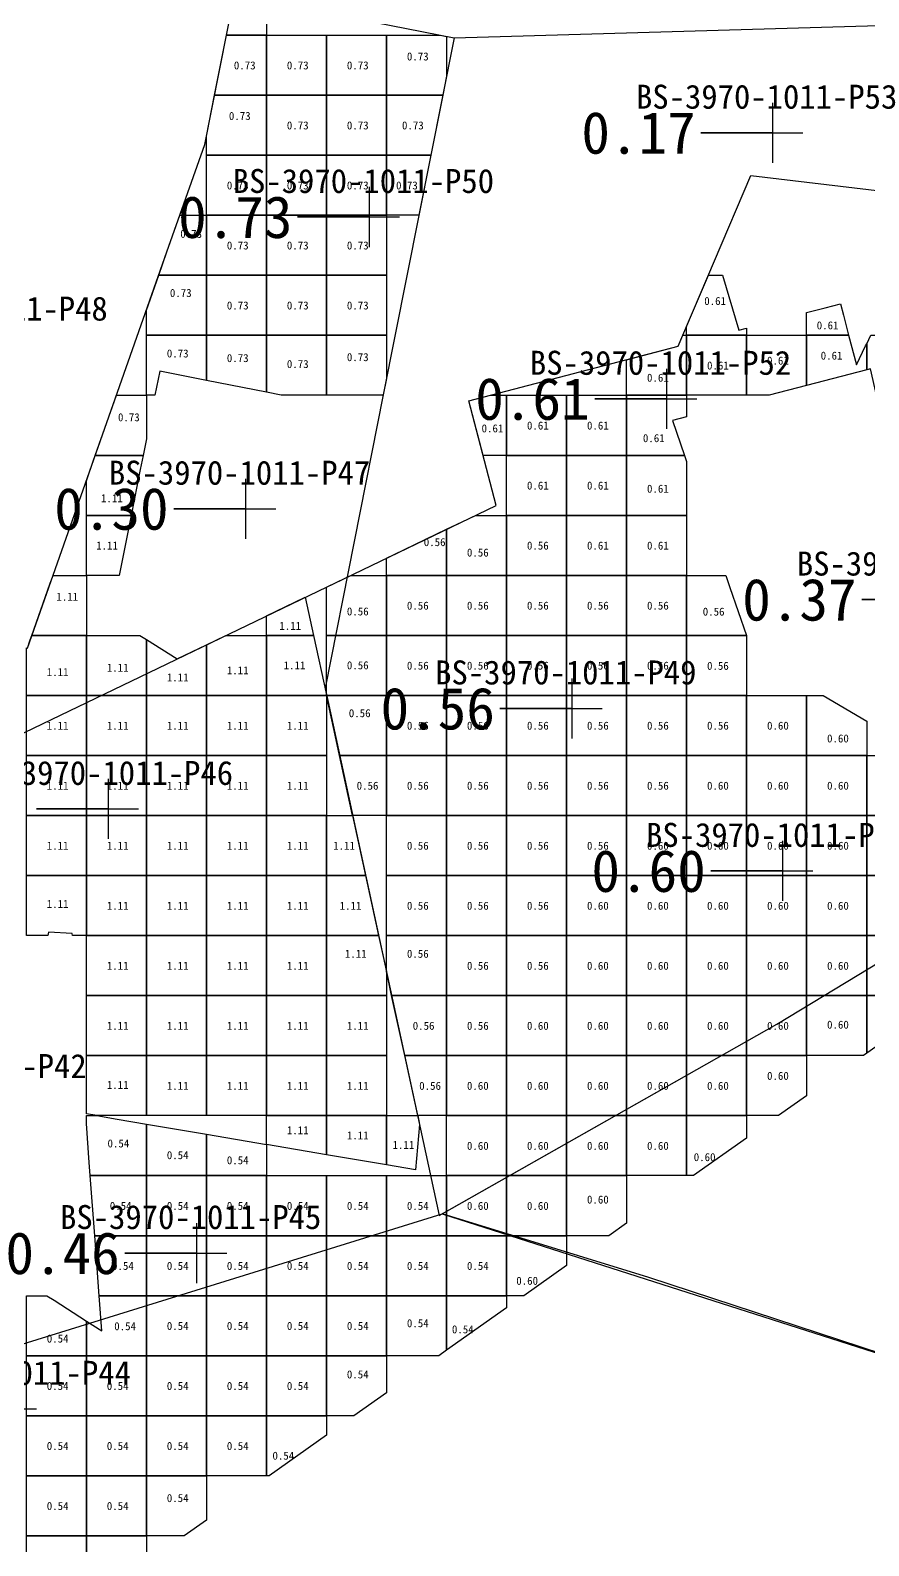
# Model space of a CAD drawing. Header units: metres. Extents: x 469759 to 470079, y 4349683 to 4349873.
# Drawn here: x 469830.44 to 469844.41, y 4349772.34 to 4349797.59 of the extents above; entities that cross this region are included whole.
import ezdxf

# ---------------------------------------------------------------- set-up
doc = ezdxf.new("R2010")
doc.units = ezdxf.units.M
for name, color, linetype in [('0.500-1.000', 4, 'Continuous'), ('点', 7, 'Continuous'), ('爆区方格网', 7, 'Continuous'), ('综合图_历史矿块', 7, 'Continuous'), ('钻孔', 7, 'Continuous')]:
    doc.layers.add(name, color=color, linetype=linetype)
doc.styles.add('CN_TTF', font='simsunb.ttf')

msp = doc.modelspace()

# ---------------------------------------------------------------- linework, layer by layer
at = {"color": 7}
msp.add_line((469837.499, 4349797.463), (469849.979, 4349797.83), dxfattribs=at)
at = {"layer": '0.500-1.000', "color": 4, "lineweight": 30}
for points in [[(469830.39, 4349787.295), (469832.714, 4349793.897), (469833.346, 4349795.69), (469833.842, 4349798.189), (469837.499, 4349797.463), (469836.318, 4349791.516), (469835.349, 4349786.629), (469837.253, 4349777.847), (469842.878, 4349781.034), (469847.681, 4349783.943), (469855.547, 4349787.292), (469859.965, 4349786.419), (469865.187, 4349784.317), (469869.485, 4349784.222), (469872.956, 4349784.858), (469874.58, 4349781.706), (469870.408, 4349779.03), (469874.262, 4349774.922), (469876.69, 4349772.16), (469871.78, 4349768.615), (469885.683, 4349759.656)], [(469827.97, 4349784.755), (469838.199, 4349789.675), (469837.744, 4349791.415), (469841.232, 4349792.328), (469842.445, 4349795.173), (469850.983, 4349794.155), (469851.079, 4349794.091), (469853.038, 4349792.786), (469855.266, 4349791.301), (469853.651, 4349787.667), (469859.965, 4349786.419), (469865.187, 4349784.317), (469869.485, 4349784.222), (469872.956, 4349784.858), (469874.58, 4349781.706), (469870.408, 4349779.03), (469874.262, 4349774.922), (469876.69, 4349772.16), (469871.78, 4349768.615), (469885.683, 4349759.656)]]:
    msp.add_lwpolyline(points, dxfattribs=at)
at = {"layer": '点', "color": 138, "true_color": 0x004c4c}
for p, q in [((469842.81, 4349795.384), (469842.81, 4349796.384)), ((469842.31, 4349795.884), (469843.31, 4349795.884)), ((469836.091, 4349793.98), (469836.091, 4349794.98)), ((469835.591, 4349794.48), (469836.591, 4349794.48)), ((469841.042, 4349790.951), (469841.042, 4349791.951)), ((469840.542, 4349791.451), (469841.542, 4349791.451)), ((469834.028, 4349789.12), (469834.028, 4349790.12)), ((469833.528, 4349789.62), (469834.528, 4349789.62)), ((469839.464, 4349785.792), (469839.464, 4349786.792)), ((469838.964, 4349786.292), (469839.964, 4349786.292)), ((469831.743, 4349784.118), (469831.743, 4349785.118)), ((469831.243, 4349784.618), (469832.243, 4349784.618)), ((469842.977, 4349783.086), (469842.977, 4349784.086)), ((469842.477, 4349783.586), (469843.477, 4349783.586)), ((469833.214, 4349776.719), (469833.214, 4349777.719)), ((469832.714, 4349777.219), (469833.714, 4349777.219)), ((469829.542, 4349774.624), (469830.542, 4349774.624))]:
    msp.add_line(p, q, dxfattribs=at)
at = {"layer": '爆区方格网', "color": 4}
for points in [[(469834.373, 4349797.509), (469833.707, 4349797.509), (469833.842, 4349798.189), (469834.373, 4349798.083), (469834.373, 4349797.509)], [(469834.373, 4349797.509), (469834.373, 4349796.509), (469833.508, 4349796.509), (469833.707, 4349797.509), (469834.373, 4349797.509)], [(469834.373, 4349796.509), (469834.373, 4349797.509), (469835.373, 4349797.509), (469835.373, 4349796.509), (469834.373, 4349796.509)], [(469835.373, 4349796.509), (469835.373, 4349797.509), (469836.373, 4349797.509), (469836.373, 4349796.509), (469835.373, 4349796.509)], [(469837.373, 4349796.828), (469837.309, 4349796.509), (469836.373, 4349796.509), (469836.373, 4349797.509), (469837.265, 4349797.509), (469837.373, 4349797.488), (469837.373, 4349796.828)], [(469834.373, 4349796.509), (469834.373, 4349795.509), (469833.373, 4349795.509), (469833.373, 4349795.824), (469833.508, 4349796.509), (469834.373, 4349796.509)], [(469834.373, 4349795.509), (469834.373, 4349796.509), (469835.373, 4349796.509), (469835.373, 4349795.509), (469834.373, 4349795.509)], [(469835.373, 4349795.509), (469835.373, 4349796.509), (469836.373, 4349796.509), (469836.373, 4349795.509), (469835.373, 4349795.509)], [(469836.373, 4349795.509), (469836.373, 4349796.509), (469837.309, 4349796.509), (469837.111, 4349795.509), (469836.373, 4349795.509)], [(469833.373, 4349794.509), (469833.373, 4349795.509), (469834.373, 4349795.509), (469834.373, 4349794.509), (469833.373, 4349794.509)], [(469834.373, 4349794.509), (469834.373, 4349795.509), (469835.373, 4349795.509), (469835.373, 4349794.509), (469834.373, 4349794.509)], [(469835.373, 4349794.509), (469835.373, 4349795.509), (469836.373, 4349795.509), (469836.373, 4349794.509), (469835.373, 4349794.509)], [(469836.373, 4349794.509), (469836.373, 4349795.509), (469837.111, 4349795.509), (469836.912, 4349794.509), (469836.373, 4349794.509)], [(469833.373, 4349794.509), (469833.373, 4349793.509), (469832.578, 4349793.509), (469832.714, 4349793.897), (469832.93, 4349794.509), (469833.373, 4349794.509)], [(469833.373, 4349793.509), (469833.373, 4349794.509), (469834.373, 4349794.509), (469834.373, 4349793.509), (469833.373, 4349793.509)], [(469834.373, 4349793.509), (469834.373, 4349794.509), (469835.373, 4349794.509), (469835.373, 4349793.509), (469834.373, 4349793.509)], [(469835.373, 4349793.509), (469835.373, 4349794.509), (469836.373, 4349794.509), (469836.373, 4349793.509), (469835.373, 4349793.509)], [(469833.373, 4349793.509), (469833.373, 4349792.509), (469832.373, 4349792.509), (469832.373, 4349792.926), (469832.578, 4349793.509), (469833.373, 4349793.509)], [(469833.373, 4349792.509), (469833.373, 4349793.509), (469834.373, 4349793.509), (469834.373, 4349792.509), (469833.373, 4349792.509)], [(469834.373, 4349792.509), (469834.373, 4349793.509), (469835.373, 4349793.509), (469835.373, 4349792.509), (469834.373, 4349792.509)], [(469835.373, 4349792.509), (469835.373, 4349793.509), (469836.373, 4349793.509), (469836.373, 4349792.509), (469835.373, 4349792.509)], [(469842.373, 4349792.509), (469841.373, 4349792.509), (469841.373, 4349792.658), (469841.736, 4349793.509), (469841.973, 4349793.509), (469842.245, 4349792.593), (469842.373, 4349792.626), (469842.373, 4349792.509)], [(469843.373, 4349792.509), (469843.373, 4349792.888), (469843.679, 4349792.968), (469843.935, 4349793.035), (469843.985, 4349792.846), (469844.073, 4349792.509), (469843.373, 4349792.509)], [(469832.373, 4349791.509), (469832.373, 4349792.509), (469833.373, 4349792.509), (469833.373, 4349791.757), (469832.596, 4349791.911), (469832.516, 4349791.509), (469832.373, 4349791.509)], [(469833.373, 4349792.509), (469834.373, 4349792.509), (469834.373, 4349791.559), (469833.373, 4349791.757), (469833.373, 4349792.509)], [(469834.373, 4349792.509), (469835.373, 4349792.509), (469835.373, 4349791.509), (469834.62, 4349791.509), (469834.373, 4349791.559), (469834.373, 4349792.509)], [(469835.373, 4349791.509), (469835.373, 4349792.509), (469836.373, 4349792.509), (469836.373, 4349791.788), (469836.318, 4349791.516), (469836.317, 4349791.509), (469835.373, 4349791.509)], [(469841.373, 4349792.509), (469841.373, 4349791.509), (469840.373, 4349791.509), (469840.373, 4349792.103), (469841.232, 4349792.328), (469841.309, 4349792.509), (469841.373, 4349792.509)], [(469841.373, 4349791.509), (469841.373, 4349792.509), (469842.373, 4349792.509), (469842.373, 4349791.509), (469841.373, 4349791.509)], [(469842.373, 4349791.509), (469842.373, 4349792.509), (469843.373, 4349792.509), (469843.373, 4349791.673), (469842.747, 4349791.509), (469842.373, 4349791.509)], [(469844.373, 4349791.935), (469843.373, 4349791.673), (469843.373, 4349792.509), (469844.073, 4349792.509), (469844.202, 4349792.016), (469844.355, 4349792.332), (469844.373, 4349792.368), (469844.373, 4349791.935)], [(469845.373, 4349792.509), (469845.373, 4349791.509), (469844.535, 4349791.509), (469844.438, 4349791.952), (469844.373, 4349791.935), (469844.373, 4349792.368), (469844.441, 4349792.509), (469845.373, 4349792.509)], [(469832.373, 4349791.509), (469832.373, 4349790.784), (469832.318, 4349790.509), (469831.521, 4349790.509), (469831.874, 4349791.509), (469832.373, 4349791.509)], [(469838.373, 4349791.509), (469838.373, 4349790.509), (469837.981, 4349790.509), (469837.744, 4349791.415), (469838.105, 4349791.509), (469838.373, 4349791.509)], [(469838.373, 4349790.509), (469838.373, 4349791.509), (469839.373, 4349791.509), (469839.373, 4349790.509), (469838.373, 4349790.509)], [(469839.373, 4349790.509), (469839.373, 4349791.509), (469840.373, 4349791.509), (469840.373, 4349790.509), (469839.373, 4349790.509)], [(469840.373, 4349790.509), (469840.373, 4349791.509), (469841.373, 4349791.509), (469841.373, 4349791.15), (469841.137, 4349791.088), (469841.336, 4349790.509), (469840.373, 4349790.509)], [(469832.318, 4349790.509), (469832.271, 4349790.275), (469832.12, 4349789.509), (469831.373, 4349789.509), (469831.373, 4349790.086), (469831.494, 4349790.431), (469831.521, 4349790.509), (469832.318, 4349790.509)], [(469838.373, 4349789.509), (469838.373, 4349790.509), (469839.373, 4349790.509), (469839.373, 4349789.509), (469838.373, 4349789.509)], [(469839.373, 4349789.509), (469839.373, 4349790.509), (469840.373, 4349790.509), (469840.373, 4349789.509), (469839.373, 4349789.509)], [(469841.373, 4349789.509), (469840.373, 4349789.509), (469840.373, 4349790.509), (469841.336, 4349790.509), (469841.373, 4349790.404), (469841.373, 4349789.509)], [(469831.373, 4349788.509), (469831.373, 4349789.509), (469832.12, 4349789.509), (469831.921, 4349788.509), (469831.373, 4349788.509)], [(469838.373, 4349789.509), (469838.373, 4349788.509), (469837.373, 4349788.509), (469837.373, 4349789.277), (469837.631, 4349789.402), (469837.855, 4349789.509), (469838.373, 4349789.509)], [(469838.373, 4349788.509), (469838.373, 4349789.509), (469839.373, 4349789.509), (469839.373, 4349788.509), (469838.373, 4349788.509)], [(469839.373, 4349788.509), (469839.373, 4349789.509), (469840.373, 4349789.509), (469840.373, 4349788.509), (469839.373, 4349788.509)], [(469840.373, 4349788.509), (469840.373, 4349789.509), (469841.373, 4349789.509), (469841.373, 4349788.509), (469840.373, 4349788.509)], [(469837.373, 4349788.509), (469836.373, 4349788.509), (469836.373, 4349788.796), (469836.499, 4349788.857), (469837.373, 4349789.277), (469837.373, 4349788.509)], [(469831.373, 4349788.509), (469831.373, 4349787.509), (469830.465, 4349787.509), (469830.616, 4349787.938), (469830.77, 4349788.377), (469830.817, 4349788.509), (469831.373, 4349788.509)], [(469836.373, 4349788.509), (469836.373, 4349787.509), (469835.373, 4349787.509), (469835.373, 4349788.315), (469835.776, 4349788.509), (469836.373, 4349788.509)], [(469836.373, 4349787.509), (469836.373, 4349788.509), (469837.373, 4349788.509), (469837.373, 4349787.509), (469836.373, 4349787.509)], [(469837.373, 4349787.509), (469837.373, 4349788.509), (469838.373, 4349788.509), (469838.373, 4349787.509), (469837.373, 4349787.509)], [(469838.373, 4349787.509), (469838.373, 4349788.509), (469839.373, 4349788.509), (469839.373, 4349787.509), (469838.373, 4349787.509)], [(469839.373, 4349787.509), (469839.373, 4349788.509), (469840.373, 4349788.509), (469840.373, 4349787.509), (469839.373, 4349787.509)], [(469840.373, 4349787.509), (469840.373, 4349788.509), (469841.373, 4349788.509), (469841.373, 4349787.509), (469840.373, 4349787.509)], [(469841.373, 4349787.509), (469841.373, 4349788.509), (469842.025, 4349788.509), (469842.095, 4349788.308), (469842.37, 4349787.509), (469841.373, 4349787.509)], [(469834.373, 4349787.509), (469834.373, 4349787.834), (469835.02, 4349788.146), (469835.158, 4349787.509), (469834.373, 4349787.509)], [(469831.373, 4349787.509), (469831.373, 4349786.509), (469830.373, 4349786.509), (469830.373, 4349787.3), (469830.39, 4349787.295), (469830.438, 4349787.433), (469830.465, 4349787.509), (469831.373, 4349787.509)], [(469832.373, 4349786.509), (469831.373, 4349786.509), (469831.373, 4349787.509), (469832.261, 4349787.509), (469832.373, 4349787.44), (469832.373, 4349786.509)], [(469833.373, 4349786.509), (469832.373, 4349786.509), (469832.373, 4349787.44), (469832.885, 4349787.119), (469832.885, 4349787.119), (469832.885, 4349787.119), (469833.373, 4349787.353), (469833.373, 4349786.509)], [(469834.373, 4349787.509), (469834.373, 4349786.509), (469833.373, 4349786.509), (469833.373, 4349787.353), (469833.697, 4349787.509), (469834.373, 4349787.509)], [(469835.373, 4349786.509), (469834.373, 4349786.509), (469834.373, 4349787.509), (469835.158, 4349787.509), (469835.373, 4349786.52), (469835.373, 4349786.509)], [(469835.373, 4349787.509), (469836.373, 4349787.509), (469836.373, 4349786.509), (469835.375, 4349786.509), (469835.373, 4349786.52), (469835.373, 4349787.509)], [(469836.373, 4349786.509), (469836.373, 4349787.509), (469837.373, 4349787.509), (469837.373, 4349786.509), (469836.373, 4349786.509)], [(469837.373, 4349786.509), (469837.373, 4349787.509), (469838.373, 4349787.509), (469838.373, 4349786.509), (469837.373, 4349786.509)], [(469838.373, 4349786.509), (469838.373, 4349787.509), (469839.373, 4349787.509), (469839.373, 4349786.509), (469838.373, 4349786.509)], [(469839.373, 4349786.509), (469839.373, 4349787.509), (469840.373, 4349787.509), (469840.373, 4349786.509), (469839.373, 4349786.509)], [(469840.373, 4349786.509), (469840.373, 4349787.509), (469841.373, 4349787.509), (469841.373, 4349786.509), (469840.373, 4349786.509)], [(469842.373, 4349786.509), (469841.373, 4349786.509), (469841.373, 4349787.509), (469842.37, 4349787.509), (469842.373, 4349787.502), (469842.373, 4349786.509)], [(469830.373, 4349785.509), (469830.373, 4349786.509), (469831.373, 4349786.509), (469831.373, 4349785.509), (469830.373, 4349785.509)], [(469831.373, 4349785.509), (469831.373, 4349786.509), (469832.373, 4349786.509), (469832.373, 4349785.509), (469831.373, 4349785.509)], [(469832.373, 4349785.509), (469832.373, 4349786.509), (469833.373, 4349786.509), (469833.373, 4349785.509), (469832.373, 4349785.509)], [(469833.373, 4349785.509), (469833.373, 4349786.509), (469834.373, 4349786.509), (469834.373, 4349785.509), (469833.373, 4349785.509)], [(469834.373, 4349785.509), (469834.373, 4349786.509), (469835.373, 4349786.509), (469835.373, 4349785.509), (469834.373, 4349785.509)], [(469836.373, 4349786.509), (469836.373, 4349785.509), (469835.592, 4349785.509), (469835.502, 4349785.924), (469835.375, 4349786.509), (469836.373, 4349786.509)], [(469836.373, 4349785.509), (469836.373, 4349786.509), (469837.373, 4349786.509), (469837.373, 4349785.509), (469836.373, 4349785.509)], [(469837.373, 4349785.509), (469837.373, 4349786.509), (469838.373, 4349786.509), (469838.373, 4349785.509), (469837.373, 4349785.509)], [(469838.373, 4349785.509), (469838.373, 4349786.509), (469839.373, 4349786.509), (469839.373, 4349785.509), (469838.373, 4349785.509)], [(469839.373, 4349785.509), (469839.373, 4349786.509), (469840.373, 4349786.509), (469840.373, 4349785.509), (469839.373, 4349785.509)], [(469840.373, 4349785.509), (469840.373, 4349786.509), (469841.373, 4349786.509), (469841.373, 4349785.509), (469840.373, 4349785.509)], [(469841.373, 4349785.509), (469841.373, 4349786.509), (469842.373, 4349786.509), (469842.373, 4349785.509), (469841.373, 4349785.509)], [(469842.373, 4349785.509), (469842.373, 4349786.509), (469843.373, 4349786.509), (469843.373, 4349785.509), (469842.373, 4349785.509)], [(469844.373, 4349785.509), (469843.373, 4349785.509), (469843.373, 4349786.509), (469843.648, 4349786.509), (469844.373, 4349786.083), (469844.373, 4349785.509)], [(469830.373, 4349784.509), (469830.373, 4349785.509), (469831.373, 4349785.509), (469831.373, 4349784.509), (469830.373, 4349784.509)], [(469831.373, 4349784.509), (469831.373, 4349785.509), (469832.373, 4349785.509), (469832.373, 4349784.509), (469831.373, 4349784.509)], [(469832.373, 4349784.509), (469832.373, 4349785.509), (469833.373, 4349785.509), (469833.373, 4349784.509), (469832.373, 4349784.509)], [(469833.373, 4349784.509), (469833.373, 4349785.509), (469834.373, 4349785.509), (469834.373, 4349784.509), (469833.373, 4349784.509)], [(469834.373, 4349784.509), (469834.373, 4349785.509), (469835.373, 4349785.509), (469835.373, 4349784.509), (469834.373, 4349784.509)], [(469836.373, 4349785.509), (469836.373, 4349784.509), (469835.809, 4349784.509), (469835.592, 4349785.509), (469836.373, 4349785.509)], [(469836.373, 4349784.509), (469836.373, 4349785.509), (469837.373, 4349785.509), (469837.373, 4349784.509), (469836.373, 4349784.509)], [(469837.373, 4349784.509), (469837.373, 4349785.509), (469838.373, 4349785.509), (469838.373, 4349784.509), (469837.373, 4349784.509)], [(469838.373, 4349784.509), (469838.373, 4349785.509), (469839.373, 4349785.509), (469839.373, 4349784.509), (469838.373, 4349784.509)], [(469839.373, 4349784.509), (469839.373, 4349785.509), (469840.373, 4349785.509), (469840.373, 4349784.509), (469839.373, 4349784.509)], [(469840.373, 4349784.509), (469840.373, 4349785.509), (469841.373, 4349785.509), (469841.373, 4349784.509), (469840.373, 4349784.509)], [(469841.373, 4349784.509), (469841.373, 4349785.509), (469842.373, 4349785.509), (469842.373, 4349784.509), (469841.373, 4349784.509)], [(469842.373, 4349784.509), (469842.373, 4349785.509), (469843.373, 4349785.509), (469843.373, 4349784.509), (469842.373, 4349784.509)], [(469843.373, 4349784.509), (469843.373, 4349785.509), (469844.373, 4349785.509), (469844.373, 4349784.509), (469843.373, 4349784.509)], [(469845.373, 4349784.509), (469844.373, 4349784.509), (469844.373, 4349785.509), (469845.347, 4349785.509), (469845.373, 4349785.494), (469845.373, 4349784.509)], [(469830.373, 4349783.509), (469830.373, 4349784.509), (469831.373, 4349784.509), (469831.373, 4349783.509), (469830.373, 4349783.509)], [(469831.373, 4349783.509), (469831.373, 4349784.509), (469832.373, 4349784.509), (469832.373, 4349783.509), (469831.373, 4349783.509)], [(469832.373, 4349783.509), (469832.373, 4349784.509), (469833.373, 4349784.509), (469833.373, 4349783.509), (469832.373, 4349783.509)], [(469833.373, 4349783.509), (469833.373, 4349784.509), (469834.373, 4349784.509), (469834.373, 4349783.509), (469833.373, 4349783.509)], [(469834.373, 4349783.509), (469834.373, 4349784.509), (469835.373, 4349784.509), (469835.373, 4349783.509), (469834.373, 4349783.509)], [(469835.373, 4349783.509), (469835.373, 4349784.509), (469835.809, 4349784.509), (469836.025, 4349783.509), (469835.373, 4349783.509)], [(469836.373, 4349783.509), (469836.373, 4349784.509), (469837.373, 4349784.509), (469837.373, 4349783.509), (469836.373, 4349783.509)], [(469837.373, 4349783.509), (469837.373, 4349784.509), (469838.373, 4349784.509), (469838.373, 4349783.509), (469837.373, 4349783.509)], [(469838.373, 4349783.509), (469838.373, 4349784.509), (469839.373, 4349784.509), (469839.373, 4349783.509), (469838.373, 4349783.509)], [(469839.373, 4349783.509), (469839.373, 4349784.509), (469840.373, 4349784.509), (469840.373, 4349783.509), (469839.373, 4349783.509)], [(469840.373, 4349783.509), (469840.373, 4349784.509), (469841.373, 4349784.509), (469841.373, 4349783.509), (469840.373, 4349783.509)], [(469841.373, 4349783.509), (469841.373, 4349784.509), (469842.373, 4349784.509), (469842.373, 4349783.509), (469841.373, 4349783.509)], [(469842.373, 4349783.509), (469842.373, 4349784.509), (469843.373, 4349784.509), (469843.373, 4349783.509), (469842.373, 4349783.509)], [(469843.373, 4349783.509), (469843.373, 4349784.509), (469844.373, 4349784.509), (469844.373, 4349783.509), (469843.373, 4349783.509)], [(469844.373, 4349783.509), (469844.373, 4349784.509), (469845.373, 4349784.509), (469845.373, 4349783.509), (469844.373, 4349783.509)], [(469830.373, 4349782.509), (469830.373, 4349783.509), (469831.373, 4349783.509), (469831.373, 4349782.509), (469831.141, 4349782.509), (469831.138, 4349782.543), (469830.742, 4349782.568), (469830.731, 4349782.509), (469830.373, 4349782.509)], [(469831.373, 4349782.509), (469831.373, 4349783.509), (469832.373, 4349783.509), (469832.373, 4349782.509), (469831.373, 4349782.509)], [(469832.373, 4349782.509), (469832.373, 4349783.509), (469833.373, 4349783.509), (469833.373, 4349782.509), (469832.373, 4349782.509)], [(469833.373, 4349782.509), (469833.373, 4349783.509), (469834.373, 4349783.509), (469834.373, 4349782.509), (469833.373, 4349782.509)], [(469834.373, 4349782.509), (469834.373, 4349783.509), (469835.373, 4349783.509), (469835.373, 4349782.509), (469834.373, 4349782.509)], [(469835.373, 4349782.509), (469835.373, 4349783.509), (469836.025, 4349783.509), (469836.242, 4349782.509), (469835.373, 4349782.509)], [(469836.373, 4349782.509), (469836.373, 4349783.509), (469837.373, 4349783.509), (469837.373, 4349782.509), (469836.373, 4349782.509)], [(469837.373, 4349782.509), (469837.373, 4349783.509), (469838.373, 4349783.509), (469838.373, 4349782.509), (469837.373, 4349782.509)], [(469838.373, 4349782.509), (469838.373, 4349783.509), (469839.373, 4349783.509), (469839.373, 4349782.509), (469838.373, 4349782.509)], [(469839.373, 4349782.509), (469839.373, 4349783.509), (469840.373, 4349783.509), (469840.373, 4349782.509), (469839.373, 4349782.509)], [(469840.373, 4349782.509), (469840.373, 4349783.509), (469841.373, 4349783.509), (469841.373, 4349782.509), (469840.373, 4349782.509)], [(469841.373, 4349782.509), (469841.373, 4349783.509), (469842.373, 4349783.509), (469842.373, 4349782.509), (469841.373, 4349782.509)], [(469842.373, 4349782.509), (469842.373, 4349783.509), (469843.373, 4349783.509), (469843.373, 4349782.509), (469842.373, 4349782.509)], [(469843.373, 4349782.509), (469843.373, 4349783.509), (469844.373, 4349783.509), (469844.373, 4349782.509), (469843.373, 4349782.509)], [(469844.373, 4349782.509), (469844.373, 4349783.509), (469845.373, 4349783.509), (469845.373, 4349782.509), (469844.373, 4349782.509)], [(469831.373, 4349781.509), (469831.373, 4349782.509), (469832.373, 4349782.509), (469832.373, 4349781.509), (469831.373, 4349781.509)], [(469832.373, 4349781.509), (469832.373, 4349782.509), (469833.373, 4349782.509), (469833.373, 4349781.509), (469832.373, 4349781.509)], [(469833.373, 4349781.509), (469833.373, 4349782.509), (469834.373, 4349782.509), (469834.373, 4349781.509), (469833.373, 4349781.509)], [(469834.373, 4349781.509), (469834.373, 4349782.509), (469835.373, 4349782.509), (469835.373, 4349781.509), (469834.373, 4349781.509)], [(469836.373, 4349781.509), (469835.373, 4349781.509), (469835.373, 4349782.509), (469836.242, 4349782.509), (469836.373, 4349781.908), (469836.373, 4349781.509)], [(469836.373, 4349782.509), (469837.373, 4349782.509), (469837.373, 4349781.509), (469836.459, 4349781.509), (469836.417, 4349781.702), (469836.373, 4349781.908), (469836.373, 4349782.509)], [(469837.373, 4349781.509), (469837.373, 4349782.509), (469838.373, 4349782.509), (469838.373, 4349781.509), (469837.373, 4349781.509)], [(469838.373, 4349781.509), (469838.373, 4349782.509), (469839.373, 4349782.509), (469839.373, 4349781.509), (469838.373, 4349781.509)], [(469839.373, 4349781.509), (469839.373, 4349782.509), (469840.373, 4349782.509), (469840.373, 4349781.509), (469839.373, 4349781.509)], [(469840.373, 4349781.509), (469840.373, 4349782.509), (469841.373, 4349782.509), (469841.373, 4349781.509), (469840.373, 4349781.509)], [(469841.373, 4349781.509), (469841.373, 4349782.509), (469842.373, 4349782.509), (469842.373, 4349781.509), (469841.373, 4349781.509)], [(469842.373, 4349781.509), (469842.373, 4349782.509), (469843.373, 4349782.509), (469843.373, 4349781.509), (469842.373, 4349781.509)], [(469843.373, 4349781.509), (469843.373, 4349782.509), (469844.373, 4349782.509), (469844.373, 4349781.509), (469843.373, 4349781.509)], [(469844.373, 4349781.509), (469844.373, 4349782.509), (469845.373, 4349782.509), (469845.373, 4349781.509), (469844.373, 4349781.509)], [(469831.373, 4349780.509), (469831.373, 4349781.509), (469832.373, 4349781.509), (469832.373, 4349780.509), (469831.373, 4349780.509)], [(469832.373, 4349780.509), (469832.373, 4349781.509), (469833.373, 4349781.509), (469833.373, 4349780.509), (469832.373, 4349780.509)], [(469833.373, 4349780.509), (469833.373, 4349781.509), (469834.373, 4349781.509), (469834.373, 4349780.509), (469833.373, 4349780.509)], [(469834.373, 4349780.509), (469834.373, 4349781.509), (469835.373, 4349781.509), (469835.373, 4349780.509), (469834.373, 4349780.509)], [(469835.373, 4349780.509), (469835.373, 4349781.509), (469836.373, 4349781.509), (469836.373, 4349780.509), (469835.373, 4349780.509)], [(469837.373, 4349781.509), (469837.373, 4349780.509), (469836.676, 4349780.509), (469836.459, 4349781.509), (469837.373, 4349781.509)], [(469837.373, 4349780.509), (469837.373, 4349781.509), (469838.373, 4349781.509), (469838.373, 4349780.509), (469837.373, 4349780.509)], [(469838.373, 4349780.509), (469838.373, 4349781.509), (469839.373, 4349781.509), (469839.373, 4349780.509), (469838.373, 4349780.509)], [(469839.373, 4349780.509), (469839.373, 4349781.509), (469840.373, 4349781.509), (469840.373, 4349780.509), (469839.373, 4349780.509)], [(469840.373, 4349780.509), (469840.373, 4349781.509), (469841.373, 4349781.509), (469841.373, 4349780.509), (469840.373, 4349780.509)], [(469841.373, 4349780.509), (469841.373, 4349781.509), (469842.373, 4349781.509), (469842.373, 4349780.509), (469841.373, 4349780.509)], [(469842.373, 4349780.509), (469842.373, 4349781.509), (469843.373, 4349781.509), (469843.373, 4349780.509), (469842.373, 4349780.509)], [(469843.373, 4349780.509), (469843.373, 4349781.509), (469844.373, 4349781.509), (469844.373, 4349780.547), (469844.32, 4349780.509), (469843.373, 4349780.509)], [(469844.373, 4349781.509), (469845.373, 4349781.509), (469845.373, 4349781.253), (469844.373, 4349780.547), (469844.373, 4349781.509)], [(469831.373, 4349780.509), (469832.373, 4349780.509), (469832.373, 4349779.509), (469831.548, 4349779.509), (469831.373, 4349779.539), (469831.373, 4349780.509)], [(469832.373, 4349779.509), (469832.373, 4349780.509), (469833.373, 4349780.509), (469833.373, 4349779.509), (469832.373, 4349779.509)], [(469833.373, 4349779.509), (469833.373, 4349780.509), (469834.373, 4349780.509), (469834.373, 4349779.509), (469833.373, 4349779.509)], [(469834.373, 4349779.509), (469834.373, 4349780.509), (469835.373, 4349780.509), (469835.373, 4349779.509), (469834.373, 4349779.509)], [(469835.373, 4349779.509), (469835.373, 4349780.509), (469836.373, 4349780.509), (469836.373, 4349779.509), (469835.373, 4349779.509)], [(469837.373, 4349780.509), (469837.373, 4349779.509), (469836.893, 4349779.509), (469836.676, 4349780.509), (469837.373, 4349780.509)], [(469837.373, 4349779.509), (469837.373, 4349780.509), (469838.373, 4349780.509), (469838.373, 4349779.509), (469837.373, 4349779.509)], [(469838.373, 4349779.509), (469838.373, 4349780.509), (469839.373, 4349780.509), (469839.373, 4349779.509), (469838.373, 4349779.509)], [(469839.373, 4349779.509), (469839.373, 4349780.509), (469840.373, 4349780.509), (469840.373, 4349779.509), (469839.373, 4349779.509)], [(469840.373, 4349779.509), (469840.373, 4349780.509), (469841.373, 4349780.509), (469841.373, 4349779.509), (469840.373, 4349779.509)], [(469841.373, 4349779.509), (469841.373, 4349780.509), (469842.373, 4349780.509), (469842.373, 4349779.509), (469841.373, 4349779.509)], [(469842.373, 4349779.509), (469842.373, 4349780.509), (469843.373, 4349780.509), (469843.373, 4349779.84), (469842.905, 4349779.509), (469842.373, 4349779.509)], [(469832.373, 4349778.509), (469831.437, 4349778.509), (469831.42, 4349778.728), (469831.373, 4349779.377), (469831.373, 4349779.509), (469831.548, 4349779.509), (469831.886, 4349779.452), (469832.373, 4349779.369), (469832.373, 4349778.509)], [(469834.373, 4349779.509), (469835.373, 4349779.509), (469835.373, 4349778.858), (469834.373, 4349779.029), (469834.373, 4349779.509)], [(469835.373, 4349779.509), (469836.373, 4349779.509), (469836.373, 4349778.688), (469835.373, 4349778.858), (469835.373, 4349779.509)], [(469836.373, 4349779.509), (469836.893, 4349779.509), (469836.925, 4349779.362), (469836.855, 4349778.606), (469836.373, 4349778.688), (469836.373, 4349779.509)], [(469837.373, 4349778.509), (469837.373, 4349779.509), (469838.373, 4349779.509), (469838.373, 4349778.509), (469837.373, 4349778.509)], [(469838.373, 4349778.509), (469838.373, 4349779.509), (469839.373, 4349779.509), (469839.373, 4349778.509), (469838.373, 4349778.509)], [(469839.373, 4349778.509), (469839.373, 4349779.509), (469840.373, 4349779.509), (469840.373, 4349778.509), (469839.373, 4349778.509)], [(469840.373, 4349778.509), (469840.373, 4349779.509), (469841.373, 4349779.509), (469841.373, 4349778.509), (469840.373, 4349778.509)], [(469841.373, 4349778.509), (469841.373, 4349779.509), (469842.373, 4349779.509), (469842.373, 4349779.133), (469841.49, 4349778.509), (469841.373, 4349778.509)], [(469833.373, 4349778.509), (469832.373, 4349778.509), (469832.373, 4349779.369), (469833.373, 4349779.199), (469833.373, 4349778.509)], [(469834.373, 4349778.509), (469833.373, 4349778.509), (469833.373, 4349779.199), (469834.373, 4349779.029), (469834.373, 4349778.509)], [(469832.373, 4349778.509), (469832.373, 4349777.509), (469831.511, 4349777.509), (469831.437, 4349778.509), (469832.373, 4349778.509)], [(469832.373, 4349777.509), (469832.373, 4349778.509), (469833.373, 4349778.509), (469833.373, 4349777.509), (469832.373, 4349777.509)], [(469833.373, 4349777.509), (469833.373, 4349778.509), (469834.373, 4349778.509), (469834.373, 4349777.509), (469833.373, 4349777.509)], [(469834.373, 4349777.509), (469834.373, 4349778.509), (469835.373, 4349778.509), (469835.373, 4349777.509), (469834.373, 4349777.509)], [(469835.373, 4349777.509), (469835.373, 4349778.509), (469836.373, 4349778.509), (469836.373, 4349777.509), (469835.373, 4349777.509)], [(469836.373, 4349777.509), (469836.373, 4349778.509), (469837.373, 4349778.509), (469837.373, 4349777.509), (469836.373, 4349777.509)], [(469837.373, 4349777.509), (469837.373, 4349778.509), (469838.373, 4349778.509), (469838.373, 4349777.509), (469837.373, 4349777.509)], [(469838.373, 4349777.509), (469838.373, 4349778.509), (469839.373, 4349778.509), (469839.373, 4349777.509), (469838.373, 4349777.509)], [(469839.373, 4349777.509), (469839.373, 4349778.509), (469840.373, 4349778.509), (469840.373, 4349777.719), (469840.075, 4349777.509), (469839.373, 4349777.509)], [(469832.373, 4349777.509), (469832.373, 4349776.509), (469831.585, 4349776.509), (469831.511, 4349777.509), (469832.373, 4349777.509)], [(469832.373, 4349776.509), (469832.373, 4349777.509), (469833.373, 4349777.509), (469833.373, 4349776.509), (469832.373, 4349776.509)], [(469833.373, 4349776.509), (469833.373, 4349777.509), (469834.373, 4349777.509), (469834.373, 4349776.509), (469833.373, 4349776.509)], [(469834.373, 4349776.509), (469834.373, 4349777.509), (469835.373, 4349777.509), (469835.373, 4349776.509), (469834.373, 4349776.509)], [(469835.373, 4349776.509), (469835.373, 4349777.509), (469836.373, 4349777.509), (469836.373, 4349776.509), (469835.373, 4349776.509)], [(469836.373, 4349776.509), (469836.373, 4349777.509), (469837.373, 4349777.509), (469837.373, 4349776.509), (469836.373, 4349776.509)], [(469837.373, 4349776.509), (469837.373, 4349777.509), (469838.373, 4349777.509), (469838.373, 4349776.509), (469837.373, 4349776.509)], [(469838.373, 4349776.509), (469838.373, 4349777.509), (469839.373, 4349777.509), (469839.373, 4349777.013), (469838.661, 4349776.509), (469838.373, 4349776.509)], [(469831.373, 4349775.509), (469830.373, 4349775.509), (469830.373, 4349776.509), (469830.714, 4349776.509), (469830.835, 4349776.432), (469831.373, 4349776.086), (469831.373, 4349775.509)], [(469832.373, 4349776.509), (469832.373, 4349775.509), (469831.373, 4349775.509), (469831.373, 4349776.086), (469831.628, 4349775.922), (469831.628, 4349775.922), (469831.585, 4349776.509), (469832.373, 4349776.509)], [(469832.373, 4349775.509), (469832.373, 4349776.509), (469833.373, 4349776.509), (469833.373, 4349775.509), (469832.373, 4349775.509)], [(469833.373, 4349775.509), (469833.373, 4349776.509), (469834.373, 4349776.509), (469834.373, 4349775.509), (469833.373, 4349775.509)], [(469834.373, 4349775.509), (469834.373, 4349776.509), (469835.373, 4349776.509), (469835.373, 4349775.509), (469834.373, 4349775.509)], [(469835.373, 4349775.509), (469835.373, 4349776.509), (469836.373, 4349776.509), (469836.373, 4349775.509), (469835.373, 4349775.509)], [(469836.373, 4349775.509), (469836.373, 4349776.509), (469837.373, 4349776.509), (469837.373, 4349775.599), (469837.246, 4349775.509), (469836.373, 4349775.509)], [(469837.373, 4349776.509), (469838.373, 4349776.509), (469838.373, 4349776.306), (469837.373, 4349775.599), (469837.373, 4349776.509)], [(469830.373, 4349774.509), (469830.373, 4349775.509), (469831.373, 4349775.509), (469831.373, 4349774.509), (469830.373, 4349774.509)], [(469831.373, 4349774.509), (469831.373, 4349775.509), (469832.373, 4349775.509), (469832.373, 4349774.509), (469831.373, 4349774.509)], [(469832.373, 4349774.509), (469832.373, 4349775.509), (469833.373, 4349775.509), (469833.373, 4349774.509), (469832.373, 4349774.509)], [(469833.373, 4349774.509), (469833.373, 4349775.509), (469834.373, 4349775.509), (469834.373, 4349774.509), (469833.373, 4349774.509)], [(469834.373, 4349774.509), (469834.373, 4349775.509), (469835.373, 4349775.509), (469835.373, 4349774.509), (469834.373, 4349774.509)], [(469835.373, 4349774.509), (469835.373, 4349775.509), (469836.373, 4349775.509), (469836.373, 4349774.892), (469835.831, 4349774.509), (469835.373, 4349774.509)], [(469830.373, 4349773.509), (469830.373, 4349774.509), (469831.373, 4349774.509), (469831.373, 4349773.509), (469830.373, 4349773.509)], [(469831.373, 4349773.509), (469831.373, 4349774.509), (469832.373, 4349774.509), (469832.373, 4349773.509), (469831.373, 4349773.509)], [(469832.373, 4349773.509), (469832.373, 4349774.509), (469833.373, 4349774.509), (469833.373, 4349773.509), (469832.373, 4349773.509)], [(469833.373, 4349773.509), (469833.373, 4349774.509), (469834.373, 4349774.509), (469834.373, 4349773.509), (469833.373, 4349773.509)], [(469834.373, 4349773.509), (469834.373, 4349774.509), (469835.373, 4349774.509), (469835.373, 4349774.185), (469834.416, 4349773.509), (469834.373, 4349773.509)], [(469830.373, 4349772.509), (469830.373, 4349773.509), (469831.373, 4349773.509), (469831.373, 4349772.509), (469830.373, 4349772.509)], [(469831.373, 4349772.509), (469831.373, 4349773.509), (469832.373, 4349773.509), (469832.373, 4349772.509), (469831.373, 4349772.509)], [(469832.373, 4349772.509), (469832.373, 4349773.509), (469833.373, 4349773.509), (469833.373, 4349772.772), (469833.001, 4349772.509), (469832.373, 4349772.509)], [(469830.373, 4349771.509), (469830.373, 4349772.509), (469831.373, 4349772.509), (469831.373, 4349771.509), (469830.373, 4349771.509)], [(469831.373, 4349771.509), (469831.373, 4349772.509), (469832.373, 4349772.509), (469832.373, 4349772.065), (469831.587, 4349771.509), (469831.373, 4349771.509)]]:
    msp.add_lwpolyline(points, close=True, dxfattribs=at)
at = {"layer": '综合图_历史矿块', "color": 9}
for points in [[(469837.3, 4349777.874), (469842.878, 4349781.034), (469847.681, 4349783.943), (469855.547, 4349787.292), (469859.965, 4349786.419), (469865.187, 4349784.317), (469869.485, 4349784.222), (469872.956, 4349784.858), (469874.58, 4349781.706), (469870.408, 4349779.03), (469874.262, 4349774.922), (469876.69, 4349772.16), (469874.272, 4349770.414), (469866.414, 4349769.254), (469861.845, 4349771.213), (469856.754, 4349771.099), (469852.439, 4349771.326), (469850.168, 4349770.343), (469847.292, 4349769.245), (469845.59, 4349771.971), (469846.044, 4349775.075), (469840.744, 4349776.814), (469837.3, 4349777.874)], [(469817.208, 4349769.309), (469828.454, 4349775.127), (469837.3, 4349777.874), (469846.044, 4349775.075), (469845.59, 4349771.971), (469847.292, 4349769.245), (469850.168, 4349770.343), (469852.439, 4349771.326), (469856.754, 4349771.099), (469861.845, 4349771.213), (469866.414, 4349769.254), (469864.214, 4349766.26), (469858.315, 4349764.574), (469853.994, 4349765.649), (469852.242, 4349767.401), (469842.005, 4349764.839), (469836.359, 4349766.411), (469832.229, 4349766.357), (469826.099, 4349763.33), (469820.476, 4349762.487), (469821.961, 4349767.803), (469817.208, 4349769.309)]]:
    msp.add_lwpolyline(points, close=True, dxfattribs=at)
at = {"layer": '钻孔', "color": 8, "lineweight": 35}
for p, q in [((469842.81, 4349795.884), (469841.61, 4349795.884)), ((469834.028, 4349789.62), (469832.828, 4349789.62)), ((469845.49, 4349788.106), (469844.29, 4349788.106)), ((469833.214, 4349777.219), (469832.014, 4349777.219))]:
    msp.add_line(p, q, dxfattribs=at)
at = {"layer": '钻孔', "color": 4, "lineweight": 35}
for p, q in [((469836.091, 4349794.48), (469834.891, 4349794.48)), ((469841.042, 4349791.451), (469839.842, 4349791.451)), ((469839.464, 4349786.292), (469838.264, 4349786.292)), ((469842.977, 4349783.586), (469841.777, 4349783.586))]:
    msp.add_line(p, q, dxfattribs=at)
at = {"layer": '钻孔', "color": 5, "lineweight": 35}
msp.add_line((469831.743, 4349784.618), (469830.543, 4349784.618), dxfattribs=at)

# ---------------------------------------------------------------- texts
at = {"color": 4, "style": 'CN_TTF'}
for s, p in [('0.73', (469836.713, 4349797.088)), ('0.73', (469833.83, 4349796.939)), ('0.73', (469834.713, 4349796.939)), ('0.73', (469835.713, 4349796.939)), ('0.73', (469833.747, 4349796.097)), ('0.73', (469834.713, 4349795.939)), ('0.73', (469835.713, 4349795.939)), ('0.73', (469836.631, 4349795.939)), ('0.73', (469833.713, 4349794.939)), ('0.73', (469834.713, 4349794.939)), ('0.73', (469835.713, 4349794.939)), ('0.73', (469836.532, 4349794.939)), ('0.73', (469832.937, 4349794.133)), ('0.73', (469833.713, 4349793.939)), ('0.73', (469834.713, 4349793.939)), ('0.73', (469835.713, 4349793.939)), ('0.73', (469832.764, 4349793.148)), ('0.73', (469833.713, 4349792.939)), ('0.73', (469834.713, 4349792.939)), ('0.73', (469835.713, 4349792.939)), ('0.61', (469841.667, 4349793.014)), ('0.61', (469843.541, 4349792.608)), ('0.73', (469832.713, 4349792.14)), ('0.73', (469833.713, 4349792.063)), ('0.73', (469834.713, 4349791.964)), ('0.73', (469835.713, 4349792.079)), ('0.61', (469841.713, 4349791.939)), ('0.61', (469842.713, 4349792.021)), ('0.61', (469843.607, 4349792.104)), ('0.61', (469840.713, 4349791.736)), ('0.73', (469831.899, 4349791.077)), ('0.61', (469838.713, 4349790.939)), ('0.61', (469839.713, 4349790.939)), ('0.61', (469837.957, 4349790.892)), ('0.61', (469840.645, 4349790.729)), ('0.61', (469838.713, 4349789.939)), ('0.61', (469839.713, 4349789.939)), ('1.11', (469831.615, 4349789.728)), ('0.61', (469840.713, 4349789.887)), ('1.11', (469831.536, 4349788.939)), ('0.56', (469836.994, 4349788.997)), ('0.56', (469838.713, 4349788.939)), ('0.61', (469839.713, 4349788.939)), ('0.61', (469840.713, 4349788.939)), ('0.56', (469837.713, 4349788.823)), ('1.11', (469830.873, 4349788.087)), ('0.56', (469836.713, 4349787.939)), ('0.56', (469837.713, 4349787.939)), ('0.56', (469838.713, 4349787.939)), ('0.56', (469839.713, 4349787.939)), ('0.56', (469840.713, 4349787.939)), ('0.56', (469835.713, 4349787.842)), ('0.56', (469841.642, 4349787.839)), ('1.11', (469834.588, 4349787.602)), ('1.11', (469831.713, 4349786.905)), ('1.11', (469834.659, 4349786.945)), ('0.56', (469835.713, 4349786.945)), ('0.56', (469836.713, 4349786.939)), ('0.56', (469837.713, 4349786.939)), ('0.56', (469838.713, 4349786.939)), ('0.56', (469839.713, 4349786.939)), ('0.56', (469840.713, 4349786.939)), ('0.56', (469841.713, 4349786.936)), ('1.11', (469830.713, 4349786.832)), ('1.11', (469832.713, 4349786.744)), ('1.11', (469833.713, 4349786.861)), ('0.56', (469835.745, 4349786.147)), ('1.11', (469830.713, 4349785.939)), ('1.11', (469831.713, 4349785.939)), ('1.11', (469832.713, 4349785.939)), ('1.11', (469833.713, 4349785.939)), ('1.11', (469834.713, 4349785.939)), ('0.56', (469836.713, 4349785.939)), ('0.56', (469837.713, 4349785.939)), ('0.56', (469838.713, 4349785.939)), ('0.56', (469839.713, 4349785.939)), ('0.56', (469840.713, 4349785.939)), ('0.56', (469841.713, 4349785.939)), ('0.60', (469842.713, 4349785.939)), ('0.60', (469843.713, 4349785.726)), ('1.11', (469830.713, 4349784.939)), ('1.11', (469831.713, 4349784.939)), ('1.11', (469832.713, 4349784.939)), ('1.11', (469833.713, 4349784.939)), ('1.11', (469834.713, 4349784.939)), ('0.56', (469835.876, 4349784.939)), ('0.56', (469836.713, 4349784.939)), ('0.56', (469837.713, 4349784.939)), ('0.56', (469838.713, 4349784.939)), ('0.56', (469839.713, 4349784.939)), ('0.56', (469840.713, 4349784.939)), ('0.60', (469841.713, 4349784.939)), ('0.60', (469842.713, 4349784.939)), ('0.60', (469843.713, 4349784.939)), ('1.11', (469830.713, 4349783.939)), ('1.11', (469831.713, 4349783.939)), ('1.11', (469832.713, 4349783.939)), ('1.11', (469833.713, 4349783.939)), ('1.11', (469834.713, 4349783.939)), ('1.11', (469835.485, 4349783.939)), ('0.56', (469836.713, 4349783.939)), ('0.56', (469837.713, 4349783.939)), ('0.56', (469838.713, 4349783.939)), ('0.56', (469839.713, 4349783.939)), ('0.60', (469840.713, 4349783.939)), ('0.60', (469841.713, 4349783.939)), ('0.60', (469842.713, 4349783.939)), ('0.60', (469843.713, 4349783.939)), ('1.11', (469830.713, 4349782.969)), ('1.11', (469831.713, 4349782.939)), ('1.11', (469832.713, 4349782.939)), ('1.11', (469833.713, 4349782.939)), ('1.11', (469834.713, 4349782.939)), ('1.11', (469835.593, 4349782.939)), ('0.56', (469836.713, 4349782.939)), ('0.56', (469837.713, 4349782.939)), ('0.56', (469838.713, 4349782.939)), ('0.60', (469839.713, 4349782.939)), ('0.60', (469840.713, 4349782.939)), ('0.60', (469841.713, 4349782.939)), ('0.60', (469842.713, 4349782.939)), ('0.60', (469843.713, 4349782.939)), ('1.11', (469835.68, 4349782.139)), ('0.56', (469836.713, 4349782.139)), ('1.11', (469831.713, 4349781.939)), ('1.11', (469832.713, 4349781.939)), ('1.11', (469833.713, 4349781.939)), ('1.11', (469834.713, 4349781.939)), ('0.56', (469837.713, 4349781.939)), ('0.56', (469838.713, 4349781.939)), ('0.60', (469839.713, 4349781.939)), ('0.60', (469840.713, 4349781.939)), ('0.60', (469841.713, 4349781.939)), ('0.60', (469842.713, 4349781.939)), ('0.60', (469843.713, 4349781.939)), ('1.11', (469831.713, 4349780.939)), ('1.11', (469832.713, 4349780.939)), ('1.11', (469833.713, 4349780.939)), ('1.11', (469834.713, 4349780.939)), ('1.11', (469835.713, 4349780.939)), ('0.56', (469836.81, 4349780.939)), ('0.56', (469837.713, 4349780.939)), ('0.60', (469838.713, 4349780.939)), ('0.60', (469839.713, 4349780.939)), ('0.60', (469840.713, 4349780.939)), ('0.60', (469841.713, 4349780.939)), ('0.60', (469842.713, 4349780.939)), ('0.60', (469843.713, 4349780.958)), ('0.60', (469842.713, 4349780.105)), ('1.11', (469831.713, 4349779.954)), ('1.11', (469832.713, 4349779.939)), ('1.11', (469833.713, 4349779.939)), ('1.11', (469834.713, 4349779.939)), ('1.11', (469835.713, 4349779.939)), ('0.56', (469836.918, 4349779.939)), ('0.60', (469837.713, 4349779.939)), ('0.60', (469838.713, 4349779.939)), ('0.60', (469839.713, 4349779.939)), ('0.60', (469840.713, 4349779.939)), ('0.60', (469841.713, 4349779.939)), ('1.11', (469834.713, 4349779.199)), ('1.11', (469835.713, 4349779.114)), ('0.54', (469831.725, 4349778.979)), ('1.11', (469836.473, 4349778.955)), ('0.60', (469837.713, 4349778.939)), ('0.60', (469838.713, 4349778.939)), ('0.60', (469839.713, 4349778.939)), ('0.60', (469840.713, 4349778.939)), ('0.54', (469832.713, 4349778.784)), ('0.54', (469833.713, 4349778.699)), ('0.60', (469841.492, 4349778.751)), ('0.60', (469839.713, 4349778.044)), ('0.54', (469831.763, 4349777.939)), ('0.54', (469832.713, 4349777.939)), ('0.54', (469833.713, 4349777.939)), ('0.54', (469834.713, 4349777.939)), ('0.54', (469835.713, 4349777.939)), ('0.54', (469836.713, 4349777.939)), ('0.60', (469837.713, 4349777.939)), ('0.60', (469838.713, 4349777.939)), ('0.54', (469831.8, 4349776.939)), ('0.54', (469832.713, 4349776.939)), ('0.54', (469833.713, 4349776.939)), ('0.54', (469834.713, 4349776.939)), ('0.54', (469835.713, 4349776.939)), ('0.54', (469836.713, 4349776.939)), ('0.54', (469837.713, 4349776.939)), ('0.60', (469838.535, 4349776.691)), ('0.54', (469831.837, 4349775.934)), ('0.54', (469832.713, 4349775.939)), ('0.54', (469833.713, 4349775.939)), ('0.54', (469834.713, 4349775.939)), ('0.54', (469835.713, 4349775.939)), ('0.54', (469836.713, 4349775.984)), ('0.54', (469837.463, 4349775.882)), ('0.54', (469830.713, 4349775.728)), ('0.54', (469835.713, 4349775.131)), ('0.54', (469830.713, 4349774.939)), ('0.54', (469831.713, 4349774.939)), ('0.54', (469832.713, 4349774.939)), ('0.54', (469833.713, 4349774.939)), ('0.54', (469834.713, 4349774.939)), ('0.54', (469830.713, 4349773.939)), ('0.54', (469831.713, 4349773.939)), ('0.54', (469832.713, 4349773.939)), ('0.54', (469833.713, 4349773.939)), ('0.54', (469834.473, 4349773.777)), ('0.54', (469832.713, 4349773.071)), ('0.54', (469830.713, 4349772.939)), ('0.54', (469831.713, 4349772.939))]:
    msp.add_text(s, height=0.1333, dxfattribs=at).set_placement(p)
at = {"layer": '钻孔', "color": 138, "true_color": 0x004c4c, "style": 'CN_TTF'}
for s, p in [('BS-3970-1011-P53', (469840.53, 4349796.284)), ('BS-3970-1011-P50', (469833.811, 4349794.88)), ('BS-3970-1011-P48', (469827.375, 4349792.754)), ('BS-3970-1011-P52', (469838.762, 4349791.851)), ('BS-3970-1011-P47', (469831.748, 4349790.02)), ('BS-3970-1011-P54', (469843.21, 4349788.506)), ('BS-3970-1011-P49', (469837.184, 4349786.692)), ('BS-3970-1011-P46', (469829.463, 4349785.018)), ('BS-3970-1011-P51', (469840.697, 4349783.986)), ('BS-3970-1011-P42', (469827.024, 4349780.135)), ('BS-3970-1011-P45', (469830.934, 4349777.619)), ('BS-3970-1011-P44', (469827.762, 4349775.024))]:
    msp.add_text(s, height=0.4, dxfattribs=at).set_placement(p)
at = {"layer": '钻孔', "color": 8, "style": 'CN_TTF'}
for s, p in [('0.17', (469839.62, 4349795.534)), ('0.30', (469830.838, 4349789.27)), ('0.37', (469842.3, 4349787.756)), ('0.46', (469830.024, 4349776.869))]:
    msp.add_text(s, height=0.7, dxfattribs=at).set_placement(p)
at = {"layer": '钻孔', "color": 4, "style": 'CN_TTF'}
for s, p in [('0.73', (469832.901, 4349794.13)), ('0.61', (469837.852, 4349791.101)), ('0.56', (469836.274, 4349785.942)), ('0.60', (469839.787, 4349783.236))]:
    msp.add_text(s, height=0.7, dxfattribs=at).set_placement(p)

doc.saveas('drawing.dxf')
